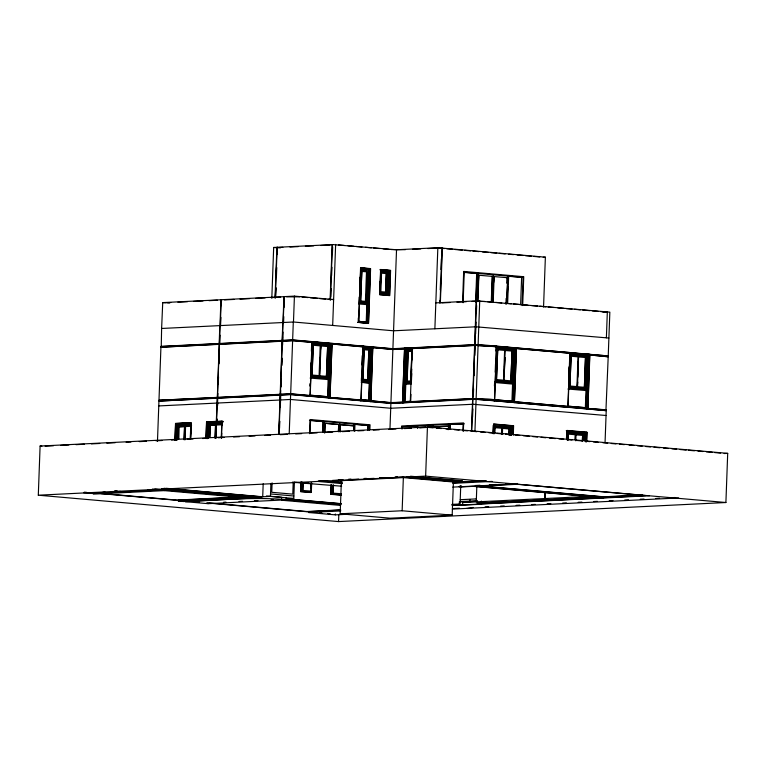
<?xml version="1.0" encoding="UTF-8"?>
<svg xmlns="http://www.w3.org/2000/svg" width="766" height="766" viewBox="0 0 766 766"><rect width="100%" height="100%" fill="white"/><g stroke="black" fill="none" stroke-linecap="round" stroke-linejoin="round"><path stroke-width="1.15" d="M38.3 495.2L40.1 446.051L427.438 426.978L727.7 453.367L725.9 502.515L338.562 521.579L38.3 495.2L425.637 476.126L725.9 502.515M83.638 492.739L91.642 493.448L91.671 492.605M93.337 492.749L93.289 494.118L164.297 490.623L247.705 497.948L247.763 496.579M157.47 441.35L158.945 401.087L217.324 398.033L219.813 325.607L220.57 325.636L220.876 317.402M217.343 397.611L158.983 400.245L160.927 347.209L219.306 344.145M219.315 343.723L161.243 346.586L161.616 328.47L293.474 322.007L294.422 296.116L333.622 299.563L328.135 299.343M221.307 305.634L221.518 299.755L162.727 302.599L161.616 328.47M91.642 493.448L162.651 489.953L162.689 489.11M164.297 490.623L164.326 489.886M174.907 440.038L175.519 423.387L191.012 422.621L190.399 439.272M175.041 440.115L175.644 423.598L190.868 422.842L190.265 439.368M176.199 440.22L176.812 423.694L190.868 423.004M176.86 439.952L177.415 424.718L191.356 424.029M177.406 438.822L177.923 424.757L177.415 424.718M178.047 438.774L178.526 425.781L191.586 425.197M178.842 438.726L179.129 426.806L184.635 426.547L184.156 439.655M178.382 501.069L249.4 497.574L254.551 498.024L183.534 501.519L178.382 501.069L178.421 500.227L243.511 497.019M184.003 439.636L184.491 426.538M184.654 439.627L185.171 425.456L185.066 439.646M185.219 439.655L185.544 426.547L191.05 426.289L190.61 438.2L191.127 426.336M205.92 438.516L206.533 421.855L222.025 421.099L221.431 437.855M206.044 438.592L206.657 422.066L223.05 421.415L206.657 422.066M207.213 438.698L207.825 422.171M207.873 438.43L208.429 423.186L222.868 422.545M208.371 438.468L208.927 423.234L208.429 423.186M209.061 437.242L209.539 424.259L222.188 423.636M209.702 437.185L210.143 425.274L215.648 425.025L215.16 438.123M209.855 437.195L210.286 425.283L215.648 425.025M287.461 498.925L287.432 499.758C253.422 496.655 219.296 500.255 185.209 501.663L208.026 503.674L208.055 502.831M215.016 438.114L215.495 425.015M215.667 438.095L216.184 423.924L216.223 438.133M217.324 398.033L216.299 421.377L217.065 421.405L217.142 419.117M219.986 325.627L220.934 299.736M216.558 421.367L220.072 325.598M216.807 421.424L216.883 419.136M217.391 405.396L217.477 403.108M280.155 395.122L217.41 398.215L217.439 397.372L280.184 394.279L278.719 434.198M282.127 341.243L219.382 344.327L219.421 343.484L282.156 340.401L280.184 394.279M220.311 325.655L221.192 299.726L284.521 296.653M217.563 403.079L217.917 393.552M218.262 384.015L218.53 376.862M219.009 363.754L219.315 355.414M219.708 344.69L220.053 335.163M217.649 405.386L217.736 403.098L216.97 403.069L158.773 405.932M221.278 437.846L221.881 421.319M221.585 437.865L221.757 433.106M222.284 424.843L222.37 422.506M249.4 497.574L249.429 496.732L247.064 496.847M154.847 489.081L255.834 497.957L255.873 497.115M259.827 497.996L258.171 497.632M255.834 497.957L261.388 497.689L261.426 496.847L270.436 496.397L293.79 498.455L294.393 481.967M263.188 483.796L262.709 496.78L166.481 488.325M271.815 298.146L273.673 247.466L277.493 247.322L277.225 254.475M275.042 297.993L276.899 247.313M275.3 297.984L277.158 247.294L332.75 244.603M275.444 296.193L275.75 287.853M276.181 275.942L276.488 267.593M276.966 254.484L277.235 247.341M275.703 296.183L276.009 287.844M276.44 275.923L276.746 267.583M270.436 496.397L270.905 483.413M272.102 482.867L271.758 492.299L292.775 494.137L293.206 482.35M282.156 340.401L282.817 322.505L283.573 322.534L283.793 316.655M278.977 434.188L283.927 296.634M279.274 428.328L279.533 421.243M280.05 407.072L280.662 390.459M280.787 386.887L281.093 378.548M281.572 365.439L281.84 358.287M282.319 345.179L282.625 336.839M279.533 428.309L279.791 421.233M280.308 407.062L280.787 394.021M281.045 386.868L281.352 378.528M281.831 365.42L282.099 358.277M282.577 345.169L283.056 332.061M284.138 307.243L284.397 300.176M281.515 499.901L281.61 497.287L266.434 495.947M286.293 499.662L286.379 497.431M289.213 433.68L293.301 321.988L393.561 330.797L475.619 326.804M340.008 505.359L281.697 500.236L287.509 499.949L287.537 499.106L341.09 503.808M300.923 482.14L300.569 491.657L310.584 492.538M311.666 482.819L311.322 492.27L300.751 491.466L301.095 482.015M301.995 481.977L301.651 491.418L300.751 491.466M311.322 483.011L311.025 491.111L302.522 490.441L302.781 483.49M303.279 483.47L303.03 490.412L302.522 490.441M309.837 386.054L309.924 383.776M310.613 372.305L310.958 362.931M311.389 351.211L311.685 343.005L330.079 344.566L328.834 378.557L330.079 344.566M282.386 341.224L292.622 340.726L311.992 342.421L312.021 341.588L310.01 396.309L310.048 395.467L290.678 393.762L280.442 394.27M309.493 433.68L310.019 419.538L370.064 424.814L369.892 429.573M341.655 486.209L307.961 483.509L307.961 482.666M312.068 375.034L313.275 345.255L320.198 345.859L319.106 375.637L312.068 375.034L313.275 345.255M310.086 433.384L310.565 420.314L369.451 425.494L369.279 430.243M346.079 514.331L335.336 514.857L308.65 512.511L308.679 511.669L340.755 510.089M310.613 488.823L310.824 483.04M319.805 367.393L320.159 357.866M319.661 374.536L320.274 357.866M320.581 349.526L321.069 344.882L319.575 376.786M322.61 432.139L323.003 421.616L324.525 421.693M323.003 432.283L323.396 421.597M323.386 432.311L323.779 421.626L324.861 421.568M324.028 432.283L324.42 421.597M327.628 346.558L326.421 376.345L327.628 346.558L320.705 345.954M324.583 432.876L324.889 424.517M324.841 432.857L325.196 423.311L338.802 424.508L338.534 431.67M330.127 299.985L332.157 244.584M327.656 377.447L328.825 345.562L312.48 344.125L311.312 376.01L327.331 377.466L328.825 345.562M330.385 299.975L332.415 244.574L396.529 249.764L437.846 247.734L442.097 248.136M330.826 297.036L331.132 288.696M331.611 275.588L331.917 267.248M332.406 254.14L332.664 246.987M327.513 396.788L328.145 379.639L328.796 379.61L328.164 396.759L309.502 395.208M331.86 343.541L330.95 343.589L328.968 397.88L330.031 398.071L332.042 343.34L329.907 397.86M332.674 325.454L335.642 244.421M331.094 484.792L330.749 494.309L340.755 495.19M340.592 494.96L341.502 494.922L330.931 494.108L331.276 484.667M332.138 485.807L331.831 494.07L330.931 494.108M340.698 493.792L341.205 493.764L332.703 493.093L332.999 484.983M333.497 484.964L333.2 493.065L332.703 493.093M338.275 431.679L338.802 424.508M335.336 514.857L335.364 514.015M339.386 431.248L339.692 422.937M339.951 431.823L340.209 424.661L354.074 425.848L353.892 430.626M340.209 431.813L340.468 424.651M338.562 521.579L338.821 514.56M449.872 480.636L453.443 480.952L452.189 515.154L390.21 518.199L340.171 513.804L341.425 479.602M353.643 430.636L354.074 425.848M354.285 427.888L354.419 424.316M358.344 317.861L358.22 321.337L366.723 322.017L367.354 304.648L358.852 303.968L359.359 303.949M359.216 297.093L359.005 302.915L367.393 303.595L368.637 269.824L360.633 269.125M359.647 285.45L359.943 277.292M354.706 431.402L354.964 424.278L354.304 424.307M358.747 322.247L360.738 267.956L370.409 268.799L368.417 323.099L357.846 322.295L368.417 323.099M360.642 300.961L361.839 271.394L360.642 300.961L365.411 301.364L366.502 271.806L361.724 271.403M370.964 348.157L362.577 347.477L370.964 348.157L369.729 381.928L361.341 381.248L361.466 377.753M361.945 364.942L362.28 355.625M362.758 346.692L331.889 343.982L362.883 346.902L362.912 346.06L360.91 400.781L360.939 399.938L329.926 397.439L360.805 400.158M360.183 400.628L361.083 400.58L363.074 346.289L392.939 348.923L412.127 347.955M362.979 379.294L364.176 349.727L362.979 379.294L367.747 379.697L368.839 350.139L364.061 349.736M359.359 321.433L366.215 322.036L366.857 304.676L367.354 304.648M367.517 323.137L369.509 268.847L370.409 268.799M368.551 400.369L369.193 383.01L369.691 382.981L369.059 400.35L360.556 399.67L369.059 400.35M370.581 348.176L369.729 381.928M367.68 430.243L367.852 425.57L369.451 425.494M367.785 430.243L367.948 425.561L354.026 424.335M370.792 401.451L372.745 347.132L371.845 347.18L369.854 401.47L370.916 401.662L372.783 347.151M379.563 290.036L379.869 281.668M386.629 293.196L380.099 292.65L380.855 272.035L387.385 272.581L386.428 293.215L387.385 272.581M381.056 272.026L380.099 292.65M385.633 292.085L380.865 291.683L381.545 273.165L386.313 273.577L385.528 292.095L386.313 273.577M388.649 271.585L387.433 294.326L388.649 271.585L380.654 270.886M390.43 270.561L389.521 270.609L388.611 295.437L389.521 295.389L390.43 270.561L380.759 269.709L379.85 294.537L389.521 295.389M389.942 429.487L396.529 249.764M401.585 428.376L401.671 425.992L463.641 422.947L463.334 431.277M404.649 348.329L402.514 402.839L404.525 348.118L412.232 348.118M402.006 429.075L402.093 426.7L463.899 423.761M405.817 348.434L403.826 402.725L402.657 402.619M410.317 401.441L404.505 401.643L405.147 384.273L411.342 383.967M410.844 383.01L405.185 383.22L406.42 349.449L412.615 349.143M405.683 383.268L406.928 349.497L412.089 349.239M405.157 401.7L405.798 384.331L405.147 384.273M340.171 513.804L402.14 510.759L403.395 476.548M407.052 381.095L408.134 351.537L411.897 351.374L410.815 380.932L407.206 381.114L408.134 351.537M476.825 300.904L476.241 300.885L474.604 345.504L412.242 348.578L412.271 347.735L410.26 402.466L410.298 401.623L472.66 398.55L471.454 431.354M411.313 380.769L411.744 369.04M412.089 359.656L412.434 350.273L407.531 350.512L406.373 382.186L411.275 381.937M410.959 394.385L410.7 401.336L404.505 401.643M411.466 380.587L411.715 373.597M412.232 359.627L412.491 352.638M417.508 428.395L417.594 426.02M425.637 476.126L427.438 426.978M434.877 328.767L437.846 247.734M433.202 427.62L433.288 425.245M439.751 302.924L439.837 300.55M440.23 289.816L440.584 280.289M440.977 269.565L441.369 258.841M440.086 302.963L442.02 248.098M440.354 302.656L442.355 248.127L441.762 248.107M448.148 429.726L448.608 426.174L433.872 426.853L448.273 426.145M448.809 429.228L448.981 424.469L463.966 423.924M449.642 429.295L449.929 424.546L449.757 429.295M450.264 429.266L450.437 424.584M462.559 302.369L463.689 271.432L523.743 276.708L522.69 305.261M463.124 302.733L464.244 272.217L523.121 277.388L522.086 305.557M459.887 486.774L459.916 485.931M460.749 485.567L460.069 503.99L451.902 504.392M462.894 430.827L463.162 423.694M460.96 505.014L452.141 505.014M459.035 486.697L461.553 486.917L461.582 486.075M453.213 482.695L462.281 482.254L462.338 480.78L410.528 476.222M462.626 505.158L480.703 504.267L477.371 503.98L477.486 500.734L459.409 501.625L459.294 504.871L462.626 505.158L462.721 502.544L544.875 498.551L545.019 492.615M476.806 501.29L463.248 501.96L462.721 502.544M475.629 301.967L476.672 273.51L478.089 273.491L477.065 301.66M476.031 301.67L477.065 273.491M472.66 398.55L474.604 345.504M476.414 301.699L477.448 273.529M471.712 431.344L476.5 300.875L609.841 312.145L608.233 355.931L569.128 352.829L589.887 354.313L587.876 409.044L589.705 354.514M605.054 442.614L606.222 410.653L476.107 399.22C460.797 398.435 491.839 398.31 494.472 399.986L494.443 400.829L496.454 346.108L496.416 346.95C497.527 346.06 463.152 345.61 478.118 344.499L608.233 355.931M472.565 417.221L472.871 408.967M473.35 395.907L473.608 388.755M474.087 375.646L474.345 368.503M474.834 355.395L475.313 342.287M475.619 333.947L476.05 322.084M476.395 312.672L476.653 305.615M469.797 501.787L469.884 499.451M477.658 301.162L478.137 288.198M478.348 282.3L478.865 275.205L477.917 301.153M474.939 431.181L479.727 300.712M475.303 486.353L517.261 484.284L645.709 495.573L603.742 497.641L475.303 486.353L475.332 485.51L479.995 485.28M476.26 501.931L476.845 485.95M480.742 503.396L481.326 501.069M491.265 302.359L492.212 276.421M491.523 302.35L492.471 276.402L478.606 275.224M492.375 301.833L493.371 274.841M492.931 302.513L493.448 288.361M493.668 282.462L494.137 276.555L493.189 302.493M494.434 386.007L494.52 383.718M492.959 433.604L493.266 425.398L511.659 426.968L511.353 435.174M495.209 372.142L495.516 363.936M495.985 351.039L496.119 347.525L514.513 349.085L513.268 383.077L514.513 349.085M493.247 433.499L493.591 423.981L513.613 425.743L513.268 435.26M493.409 433.652L493.754 424.211L513.431 425.944L513.134 434.207M494.625 400.628L496.617 346.337L569.866 352.561L567.855 407.282L493.716 400.675M493.792 433.613L494.06 426.528L510.395 427.964L510.137 435.05M494.52 433.613L494.855 427.658L494.635 433.613M496.502 379.563L497.708 349.775L496.502 379.563L503.53 380.166L504.631 350.388L497.594 349.784M505.924 304.293L506.135 298.424M506.699 283.161L506.91 277.292M501.443 434.226L501.768 428.261L494.74 427.658M506.537 303.7L507.743 277.742L506.795 303.69M504.411 367.153L504.765 357.626M502.113 433.116L502.64 427.284L502.381 434.37M504.267 374.296L504.88 357.617M507.475 290.295L507.609 286.771M507.485 292.65L507.705 286.781M507.647 303.173L508.643 276.181L507.695 276.239L523.121 277.388M508.873 434.916L509.198 428.96L508.988 434.916M512.061 351.087L510.855 380.865L512.061 351.087L505.024 350.483M509.811 435.069L510.395 427.964M513.249 350.091L511.765 381.985L513.249 350.091L496.914 348.654L495.746 380.53L512.081 381.966M511.947 401.307L512.569 384.159L513.23 384.13L512.598 401.279L493.936 399.728M510.97 435.193L511.659 426.968M512.224 434.245L512.531 425.992L513.431 425.944M516.294 348.07L515.384 348.109L513.392 402.409L514.465 402.59L516.466 347.869L514.34 402.389M520.631 304.734L521.627 277.464M517.261 484.284L517.289 483.451M543.554 306.975L545.373 257.185L442.355 248.127M544.76 492.624L544.875 498.551M544.808 498.513L545.354 492.643M566.457 437.712L567.06 431.832M568.755 375.072L569.061 366.866M566.706 438.765L567.012 430.435L587.024 432.196L586.679 441.714M566.869 438.928L567.175 430.664L566.265 430.712L586.852 432.397L586.507 441.838M570.028 352.791L568.037 407.081L606.222 410.653M567.213 440.067L567.472 432.981L583.807 434.418L583.596 440.316M567.932 440.067L568.267 434.102L568.046 440.057M569.914 386.016L571.12 356.228L569.914 386.016L576.951 386.61L578.043 356.841L571.005 356.238M574.902 439.483L575.189 434.715L568.152 434.111M578.445 356.927L585.473 357.53L584.381 387.309L577.344 386.706L577.526 381.947M577.957 370.035L578.263 361.696M575.697 434.801L576.061 433.738L575.802 440.823M577.641 381.937L577.42 387.759L578.589 355.874L586.67 356.535L585.502 388.419L586.344 356.554M577.813 377.178L578.378 361.686M582.284 441.369L582.62 435.414L582.399 441.369M583.271 440.335L583.807 434.418M585.358 407.761L585.99 390.612L586.641 390.583L586.019 407.732L568.477 406.277M584.429 440.469L585.071 433.412L584.812 440.45M587.541 355.558L586.296 389.549L587.924 355.539L569.531 353.978L587.924 355.539M585.597 441.877L585.942 432.436L586.852 432.397M588.805 354.562L586.813 408.853L587.713 408.814M606.385 337.816L607.333 311.934L603.024 312.145M605.935 410.432L608.204 356.774L589.734 354.955L608.204 356.774M603.742 497.641L603.78 496.799L642.243 494.903M282.855 247.361L278.106 247.59L280.452 247.801M289.969 247.006L298.271 246.604M305.385 246.25L313.677 245.838M320.801 245.493L330.28 245.024M405.358 249.678L391.244 249.563M412.443 249.323L420.706 248.921M427.792 248.567L437.233 248.107M543.228 257.29L545.373 257.185M368.637 269.824L367.393 303.595M463.487 272.256L464.244 272.217M491.829 276.44L492.471 276.402M294.422 296.116L284.186 296.624L283.152 322.534M170.751 302.551L167.17 302.723L169.535 302.934M177.923 302.197L187.479 301.727M193.444 301.431L203.009 300.961M208.974 300.665L217.343 300.253M224.505 299.899L234.061 299.429M240.036 299.142L249.592 298.663M255.566 298.376L265.122 297.907M271.097 297.61L280.653 297.141M286.628 296.844L299.726 296.844M379.821 293.608L387.816 294.307M435.825 302.876L476.241 300.885M441.829 302.924L449.987 302.522M456.976 302.177L466.303 301.718M472.134 301.431L485.05 301.45M366.215 322.036L366.723 322.017M160.956 346.366L219.162 343.503M282.415 340.382L292.65 339.884L392.901 348.693L474.633 344.671M219.574 343.714L282.319 340.621M282.577 340.611L292.679 340.114L311.886 341.799M219.564 344.135L282.3 341.042M282.558 341.033L292.66 340.535L311.867 342.22M160.927 347.209L219.124 344.346M368.839 350.139L367.747 379.697M412.434 347.965L474.796 344.892M475.044 344.882L496.311 346.328M412.414 348.386L474.776 345.313M475.035 345.303L496.301 346.739M496.617 346.337L495.707 346.385L515.384 348.109M585.473 357.53L584.381 387.309M310.824 376.968L328.834 378.557M405.185 383.22L411.38 382.914M158.983 400.245L217.18 397.382M217.601 397.592L280.346 394.509M280.605 394.49L290.707 393.992L309.904 395.687M217.582 398.014L280.327 394.93M280.586 394.911L290.687 394.413L309.895 396.108M158.945 401.087L217.151 398.224M280.413 395.112L290.64 394.605L390.899 403.414L472.622 399.392M217.228 403.05L280.308 399.996M568.669 387.941L586.679 389.53M568.631 388.994L567.979 389.032L586.641 390.583M410.452 401.844L472.814 398.77M473.072 398.76L494.338 400.206M410.442 402.265L472.804 399.191M473.062 399.182L494.319 400.628M184.635 426.547L179.129 426.806M222.063 424.766L216.701 425.025M325.196 423.311L338.543 424.517M417.556 426.212L402.093 426.7M425.934 427.246L418.514 427.658M428.146 427.141L432.914 426.949L429.592 427.112M45.146 446.166L53.448 445.764M60.571 445.41L68.883 444.998M75.997 444.653L84.308 444.242M91.422 443.887L99.733 443.485M106.847 443.131L115.159 442.719M126.141 442.269L130.919 442.039M139.278 441.628L146.44 441.273M155.986 440.804L161.961 440.507M171.507 440.038L177.482 439.751M187.028 439.272L193.003 438.985M202.55 438.516L208.524 438.219M218.071 437.75L224.036 437.453M233.592 436.984L239.557 436.687M249.113 436.218L255.078 435.921M264.634 435.452L270.599 435.165M280.155 434.695L287.317 434.341M295.676 433.929L301.641 433.633M311.188 433.163L317.162 432.867M326.709 432.397L332.683 432.101M342.23 431.631L349.392 431.287M357.751 430.875L363.726 430.578M373.272 430.109L379.237 429.812M388.793 429.343L395.955 428.989M404.314 428.577L411.476 428.223M419.835 427.811L425.8 427.524M502.285 428.347L509.198 428.96M724.129 453.539L727.7 453.367M114.728 490.747L117.045 490.633M348.578 479.248L350.962 479.133M364.07 478.491L366.454 478.367M379.563 477.725L381.947 477.611M395.055 476.959L397.439 476.845M343.206 479.88L332.511 480.406L342.038 481.24M349.152 479.583L358.67 479.123M364.616 478.827L374.134 478.357M380.08 478.061L389.588 477.601M395.534 477.304L402.227 476.979L462.281 482.254M102.807 492.279L105.172 492.165M117.007 491.58L120.559 491.408M132.394 490.824L135.946 490.652M147.781 490.068L152.511 489.838M161.98 489.369L164.345 489.254M341.387 480.655L403.356 477.601L453.405 482.005M307.97 483.298L309.263 483.241L295.389 482.226M452.869 481.661L457.589 481.431M461.917 481.824L485.74 480.655M452.821 482.503L458.786 482.207M462.358 482.034L486.199 480.856M452.792 483.346L492.136 481.412M310.527 491.14L311.025 491.111M310.421 492.308L311.322 492.27M243.023 496.818L176.745 500.083L101.687 493.486M489.321 484.821L496.311 484.476M505.637 484.016L511.468 483.729M452.735 487.119L516.045 484.007M232.088 498.293L234.463 498.168M461.553 486.917L473.177 486.343L603.292 497.776L477.371 503.98M186.425 500.763L189.978 500.591M201.822 500.007L205.374 499.834M218.406 499.193L220.771 499.078M233.802 498.436L237.355 498.254M248.021 497.737L252.751 497.498M293.79 498.455L286.063 498.829L341.109 503.635M223.624 502.247L225.989 502.132M239.011 501.491L242.563 501.318M254.398 500.734L257.95 500.562M270.963 499.92L273.328 499.805M281.524 499.691L287.432 499.547M208.026 503.674L287.432 499.758M460.232 499.691L476.366 498.896M545.133 498.542L591.333 496.263M340.142 509.897L306.975 511.525L209.424 502.946M600.946 497.057L477.4 503.138L595.891 497.527M605.427 497.057L642.377 495.238M452.132 505.215L459.772 504.861M308.65 512.511L340.717 510.932M452.61 505.426L649.501 495.736M344.499 513.89L346.883 513.766M453.539 508.519L459.476 508.222M473.168 507.465L467.882 508.337M485.098 506.872L488.698 506.699M500.619 506.106L504.229 505.933M516.131 505.349L519.769 505.167M531.652 504.583L535.3 504.401M547.163 503.817L550.831 503.635M562.684 503.051L566.361 502.869M578.196 502.285L581.892 502.103M593.717 501.529L597.432 501.347M609.238 500.763L612.963 500.581M624.75 499.997L628.493 499.815M640.271 499.231L644.024 499.049M655.782 498.475L659.564 498.283M671.303 497.708L675.095 497.517M452.275 509.103L678.628 497.957M438.411 248.05L444.376 248.567M446.76 248.778L452.716 249.304M455.1 249.515L462.252 250.147M464.636 250.348L470.602 250.875M472.986 251.085L478.942 251.612M482.523 251.928L488.478 252.445M490.872 252.656L496.828 253.182M499.212 253.393L505.177 253.91M508.748 254.226L513.517 254.647M517.098 254.963L523.054 255.49M525.438 255.691L531.403 256.217M533.787 256.428L539.743 256.955M338.553 244.938L344.403 245.455M347.917 245.762L353.777 246.279M356.113 246.48L361.973 246.997M365.487 247.303L371.338 247.82M373.684 248.021L379.534 248.538M383.048 248.845L388.898 249.362M273.673 247.466L277.187 247.772M463.899 272.39L476.672 273.51M493.878 276.564L507.743 277.742M360.91 268.09L369.509 268.847M379.859 269.756L389.521 270.609M380.855 272.035L387.184 272.591M487.435 301.66L493.4 302.187M495.774 302.388L501.74 302.915M505.311 303.231L511.267 303.757M513.651 303.958L519.607 304.485M521.991 304.696L527.946 305.222M531.527 305.538L537.483 306.055M539.867 306.266L545.823 306.793M548.207 307.003L554.163 307.52M557.734 307.836L563.699 308.363M566.074 308.574L572.039 309.091M574.423 309.301L580.379 309.828M582.763 310.038L589.906 310.661M592.29 310.872L598.246 311.398M600.63 311.609L605.399 312.021M302.091 297.055L308.009 297.572M310.374 297.783L317.478 298.405M319.843 298.616L325.77 299.133M608.884 338.036L475.877 326.795M162.727 302.599L166.289 302.915M496.119 347.525L514.12 349.105M586.67 356.535L570.325 355.098L569.157 386.983L585.502 388.419M512.933 350.1L505.177 349.42L504.009 381.305L503.932 380.262L510.97 380.865M406.42 349.449L406.928 349.497M362.778 346.27L312.183 341.818L310.192 396.108L360.786 400.58M312.432 341.962L330.95 343.589M362.174 346.328L371.845 347.18M411.897 351.374L410.815 380.932M311.685 343.005L329.696 344.585M494.874 381.516L513.268 383.077M495.219 382.55L513.23 384.13M319.499 375.733L326.536 376.336M369.691 382.981L361.188 382.301L369.193 383.01M310.134 378.059L328.796 379.61M494.587 399.699L512.598 401.279M568.008 406.143L586.019 407.732M606.26 409.81L587.771 408.412L605.954 410.011M606.05 415.498L473.043 404.247M472.785 404.266L390.717 408.259L290.467 399.45L280.567 399.976M411.304 402.351L390.947 403.222L361.083 400.58M310.163 395.17L328.164 396.759M566.677 431.852L585.071 433.412M575.582 434.81L582.62 435.414M428.184 427.399L432.943 427.821M436.505 428.137L441.264 428.548M446.023 428.97L450.772 429.391M454.343 429.697L459.093 430.119M462.664 430.435L467.413 430.846M470.985 431.162L476.921 431.689M480.493 431.995L485.242 432.417M488.813 432.733L493.563 433.144M497.134 433.46L503.07 433.987M505.455 434.188L511.391 434.715M514.963 435.031L519.712 435.442M523.283 435.758L529.22 436.285M532.791 436.591L537.54 437.013M541.112 437.329L545.861 437.74M549.433 438.056L555.369 438.583M558.941 438.889L563.69 439.311M567.261 439.627L572.01 440.038M575.582 440.354L581.518 440.881M585.09 441.187L589.839 441.609M593.411 441.925L598.16 442.336M602.919 442.758L607.677 443.179M611.239 443.485L615.988 443.907M619.56 444.223L624.309 444.634M629.068 445.056L633.827 445.467M637.389 445.783L642.147 446.205M645.709 446.521L650.468 446.932M654.03 447.248L659.976 447.765M663.538 448.081L668.297 448.503M671.859 448.819L676.617 449.23M680.179 449.546L686.125 450.063M688.5 450.274L694.446 450.801M698.008 451.117L702.767 451.528M706.329 451.844L712.275 452.361M714.649 452.572L720.595 453.099M309.464 420.429L323.003 421.616M340.209 424.661L353.815 425.858M175.644 423.598L176.812 423.694M410.509 476.644L462.319 481.201M406.976 476.864L409.35 477.074M415.316 477.601L418.887 477.917M423.655 478.329L427.227 478.645M433.183 479.171L436.764 479.487M441.522 479.899L445.103 480.215M40.1 446.051L41.881 446.205M481.278 486.037L603.78 496.799M479.123 486.027L602.133 496.828M338.438 479.87L341.971 480.186M320.36 480.655L341.732 482.532M318.78 480.694L342.364 482.772M317.574 481.431L342.335 483.614M292.459 482.149L307.961 483.509M460.376 501.711L463.248 501.96M466.59 508.394L468.256 508.547M271.116 494.013L293.799 496.004M164.001 488.287L261.426 496.847M161.588 488.919L261.388 497.689M284.004 499.767L286.379 499.978M287.509 499.949L341.062 504.65M402.14 510.759L452.189 515.154M152.357 489.043L162.651 489.953M308.679 511.669L313.323 512.081M84.279 492.165L86.654 492.375M100.911 493.63L181.705 500.725M197.149 502.084L199.524 502.295M206.657 502.917L308.832 511.899M319.518 512.837L321.902 513.048M327.838 513.565L330.213 513.775M178.392 500.859L181.485 501.127M360.575 267.727L358.574 322.448L368.58 323.329L370.591 268.598L360.575 267.727M361.045 270.264L359.876 301.938L366.215 302.493L367.374 270.829L361.045 270.264M363.381 348.597L362.213 380.271L368.542 380.826L369.71 349.162L363.381 348.597M380.597 269.479L379.668 294.738L389.683 295.619L390.603 270.36L380.597 269.479M370.945 400.819L390.957 402.801L402.705 402.227L390.928 402.571L370.945 400.819M514.493 401.748L567.893 406.44L514.493 401.748M404.668 348.769L392.872 349.535L372.774 347.572L392.92 349.344L404.668 348.769M569.712 353.193L516.313 348.501L569.712 353.193"/></g></svg>
